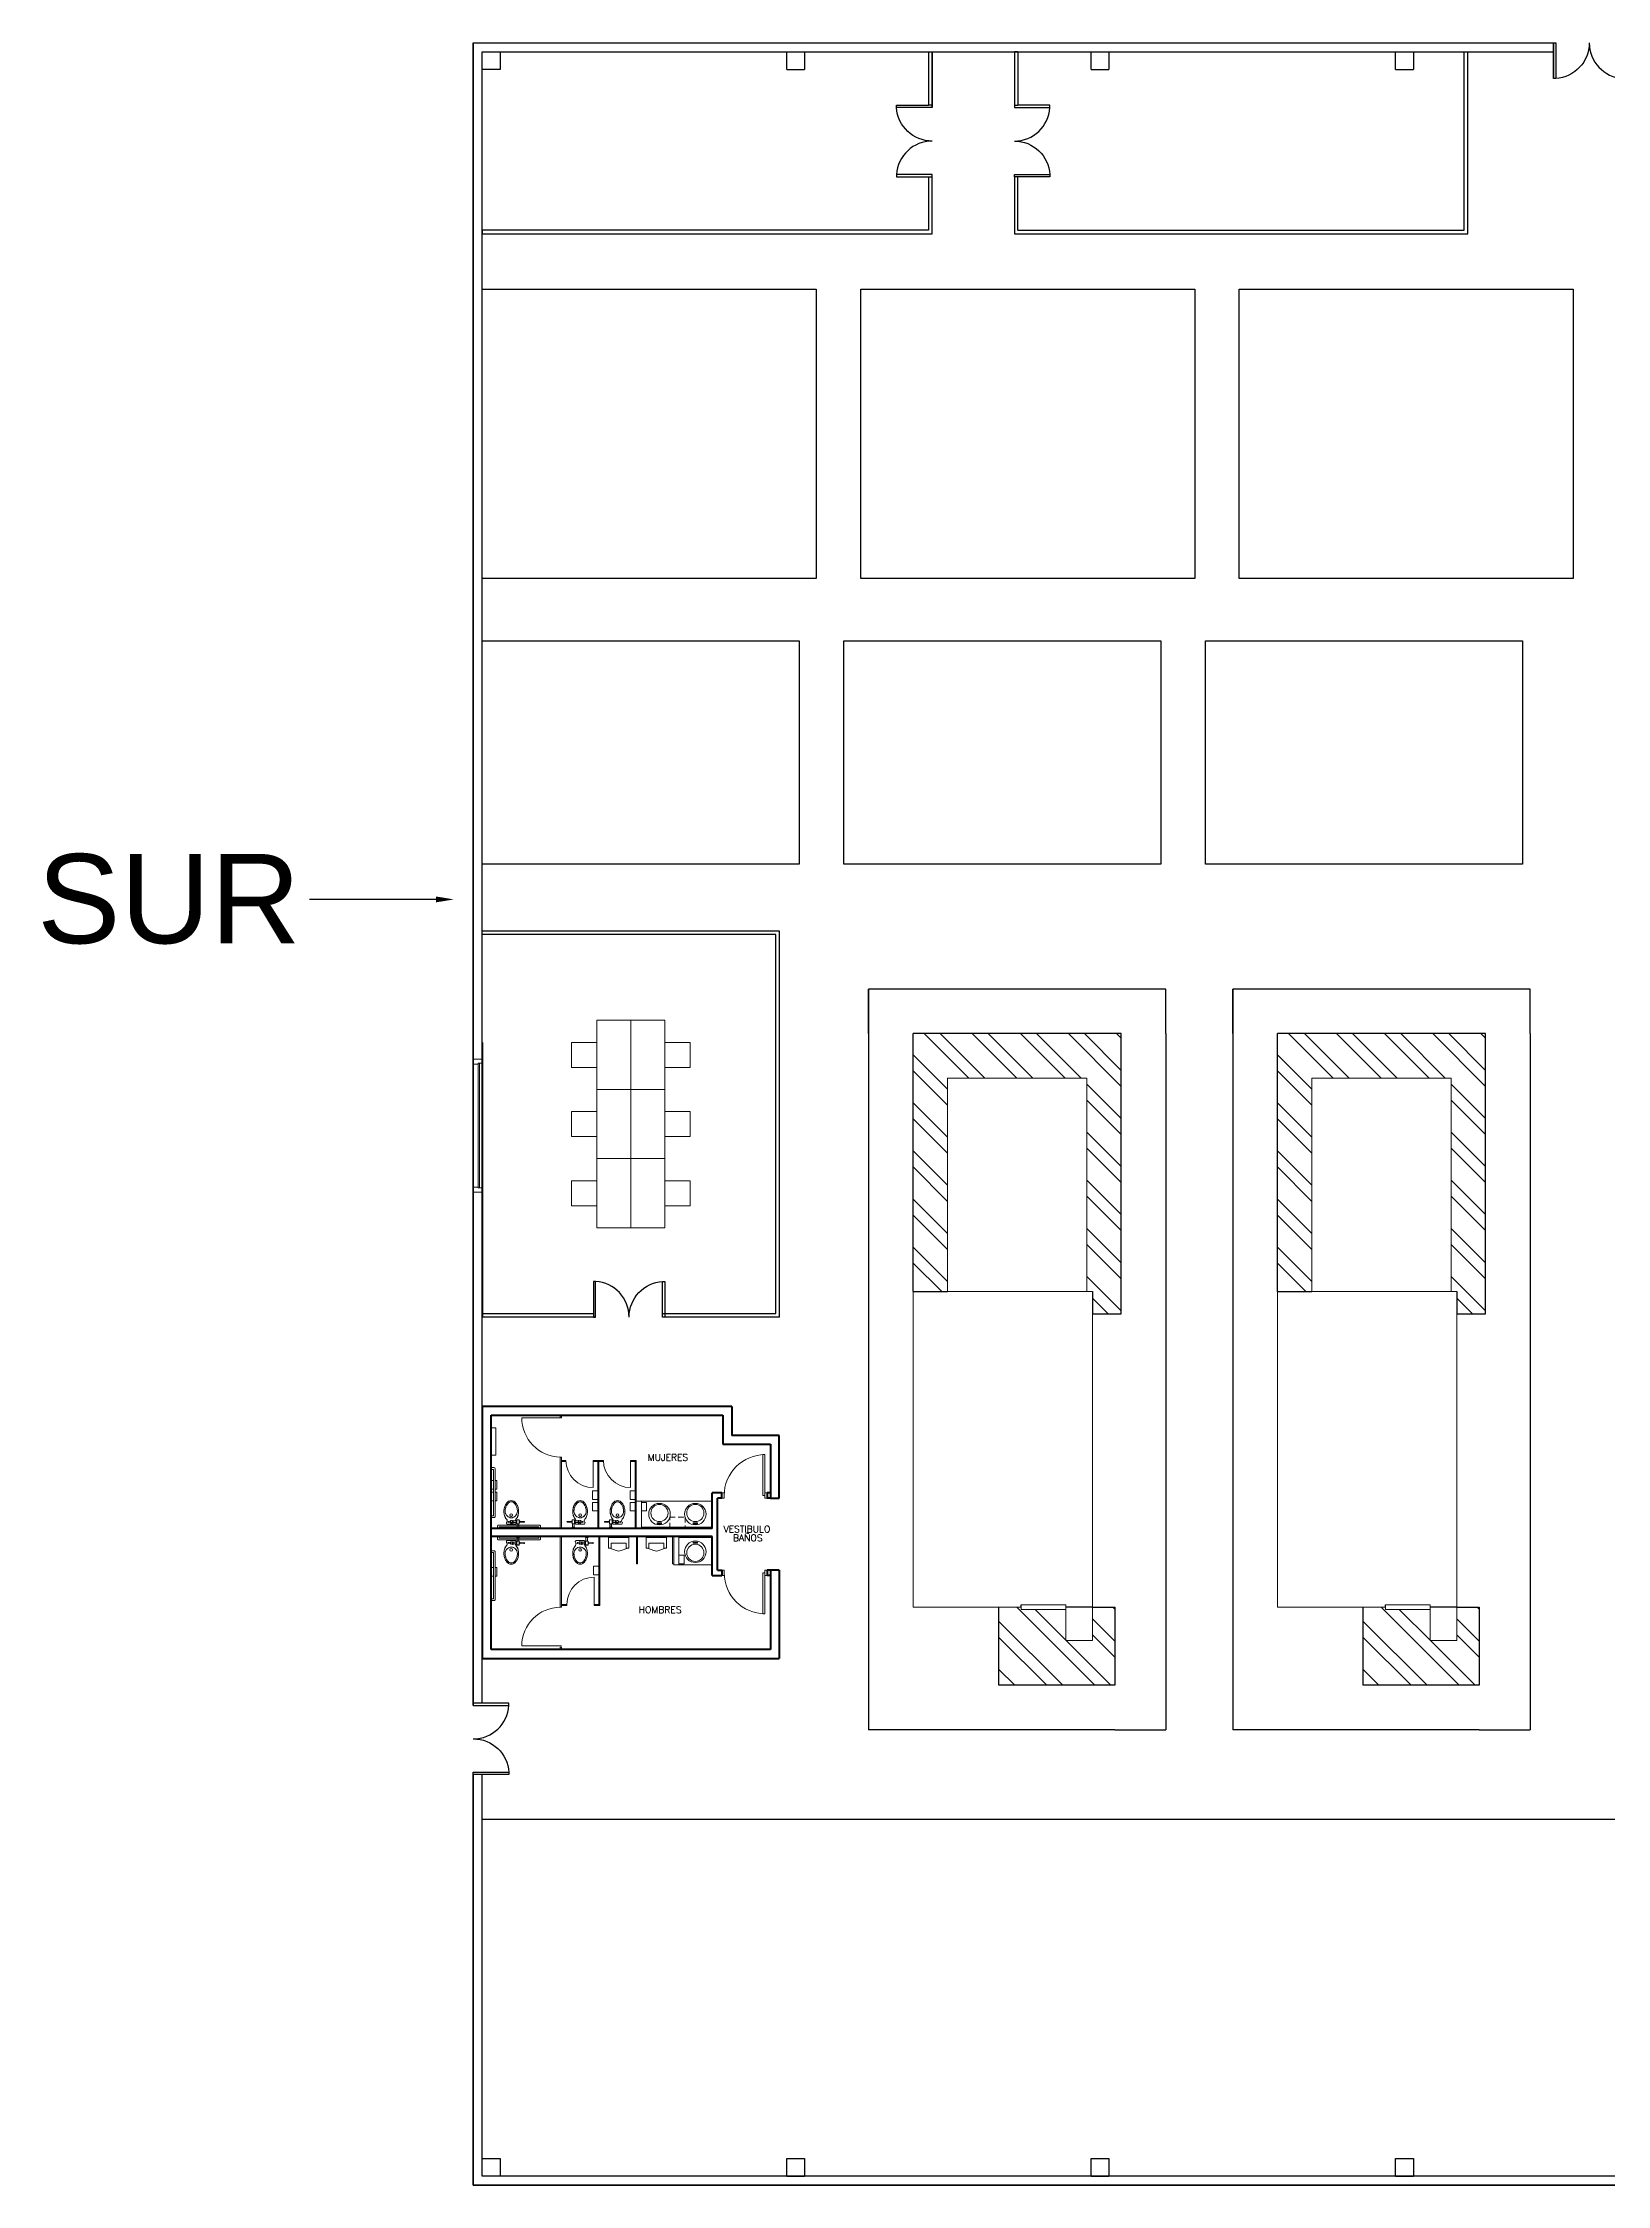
# Model space of a CAD drawing. Header units: millimetres. Extents: x 1559 to 2843, y 2495 to 3457.
# Drawn here: x 1776.8 to 2127.2, y 2943.7 to 3423.7 of the extents above; entities that cross this region are included whole.
import ezdxf
from ezdxf import colors
from ezdxf.entities.mleader import LeaderData, LeaderLine
from ezdxf.math import Vec2, Vec3

# ---------------------------------------------------------------- set-up
doc = ezdxf.new("R2010")
doc.units = ezdxf.units.MM
doc.linetypes.add('CONTINUA', pattern=[0])
doc.linetypes.add('HIDDEN2', pattern=[0.1875, 0.125, -0.0625])
for name, color, linetype, lineweight in [('A-MOBILIARIO FIJO', 23, 'Continuous', 5), ('A-MUROS', 51, 'Continuous', 40), ('A-PUERTAS', 31, 'Continuous', 13), ('A-TEXTO AREAS', 253, 'Continuous', 15)]:
    doc.layers.add(name, color=color, linetype=linetype, lineweight=lineweight)
doc.layers.add('CARPINTERIA', color=255, linetype='Continuous')
doc.layers.add('PUERTAS', color=7, linetype='Continuous')
doc.styles.add('LETREOS', font='simplex8.shx', dxfattribs={"height": 0.15})
doc.styles.get("Standard").update_dxf_attribs({"font": 'arial.ttf'})
pattern_1 = [(135, (24244.762, -20459.0645), (-5.3881537, -5.3881537), []), (135, (24244.762, -20455.4724), (-5.3881537, -5.3881537), [])]
pattern_2 = [(135, (24326.362, -20459.0645), (-5.3881537, -5.3881537), []), (135, (24326.362, -20455.4724), (-5.3881537, -5.3881537), [])]

# ---------------------------------------------------------------- blocks, each defined once
blk = doc.blocks.new('AG131')
for p, q in [((0.03, -0.5), (0.03, 0.5)), ((0.03, 0.5), (0.83, 0.5)), ((0.83, 0.37), (0.45, 0.37)), ((0.45, 0.37), (0.45, -0.37)), ((0.83, 0.5), (0.83, 0.37)), ((0.83, 0.44), (1, 0.12)), ((0.03, -0.5), (0.83, -0.5)), ((0.83, -0.37), (0.45, -0.37)), ((0.83, -0.44), (1, -0.12)), ((0.83, -0.5), (0.83, -0.37))]:
    blk.add_line(p, q)
blk.add_arc((0.78, 0), 0.25, 331.833, 28.167)
blk = doc.blocks.new('A1138DA', base_point=(8, 4.5))
for p, q in [((8.1, 4.6), (8.05, 4.6)), ((8.05, 4.6), (8.05, 4.4)), ((8.05, 4.4), (8.1, 4.4)), ((8.1, 4.4), (8.1, 4.6))]:
    blk.add_line(p, q)
for centre, radius in [((8.5, 4.5), 0.5), ((8.55, 4.5), 0.4)]:
    blk.add_circle(centre, radius)
blk = doc.blocks.new('37int 12')
at = {"layer": 'A-PUERTAS', "linetype": 'ByBlock'}
for points in [[(323.652, 21.756), (323.703, 21.756), (323.703, 21.873), (323.652, 21.873)], [(323.754, 21.815), (323.754, 20.9), (323.703, 20.9), (323.703, 21.815)], [(324.618, 21.756), (324.668, 21.756), (324.668, 21.873), (324.618, 21.873)]]:
    blk.add_lwpolyline(points, close=True, dxfattribs=at)
blk.add_arc((323.703, 21.815), 0.914, 270, 0, dxfattribs=at)
blk = doc.blocks.new('inodoro baño publico')
at = {"layer": 'A-MOBILIARIO FIJO', "ltscale": 0.001}
for p, q in [((-0.169, 0.066), (-0.169, -0.011)), ((-0.168, 0.066), (-0.168, -0.011)), ((-0.166, 0.079), (-0.166, 0.066)), ((-0.134, 0.079), (-0.134, 0.066)), ((-0.132, 0.066), (-0.132, -0.011)), ((-0.131, 0.066), (-0.131, -0.011)), ((-0.085, 0), (0.085, 0)), ((-0.294, -0.055), (-0.294, -0.055)), ((-0.189, -0.05), (-0.284, -0.045)), ((-0.189, -0.052), (-0.284, -0.047)), ((-0.189, -0.058), (-0.284, -0.063)), ((-0.189, -0.06), (-0.284, -0.065)), ((-0.122, -0.04), (-0.108, -0.04)), ((-0.122, -0.071), (-0.108, -0.071)), ((-0.044, -0.036), (-0.108, -0.036)), ((-0.044, -0.074), (-0.108, -0.074)), ((-0.093, -0.079), (-0.093, -0.074)), ((-0.092, -0.079), (-0.092, -0.074)), ((-0.085, -0.001), (0.085, -0.001)), ((-0.044, -0.04), (-0.03, -0.04)), ((-0.044, -0.071), (-0.03, -0.071)), ((0.001, -0.036), (-0.03, -0.036)), ((0.001, -0.074), (-0.03, -0.074)), ((0.092, -0.079), (0.092, -0.071)), ((0.093, -0.079), (0.093, -0.071))]:
    blk.add_line(p, q, dxfattribs=at)
for points in [[(-0.112, 0.094), (-0.188, 0.094), (-0.188, 0.081), (-0.112, 0.081), (-0.112, 0.094)], [(-0.122, 0.079), (-0.178, 0.079), (-0.178, 0.066), (-0.122, 0.066), (-0.122, 0.079)], [(-0.178, -0.036), (-0.189, -0.036), (-0.189, -0.074), (-0.178, -0.074), (-0.178, -0.036)], [(-0.122, -0.011), (-0.178, -0.011), (-0.178, -0.099), (-0.122, -0.099), (-0.122, -0.011)], [(-0.122, -0.027), (-0.122, -0.084), (-0.108, -0.084), (-0.108, -0.027), (-0.122, -0.027)], [(-0.044, -0.027), (-0.044, -0.084), (-0.03, -0.084), (-0.03, -0.027), (-0.044, -0.027)]]:
    blk.add_lwpolyline(points, dxfattribs=at)
for points in [[(-0.113, 0.093), (-0.187, 0.093), (-0.187, 0.082), (-0.113, 0.082)], [(-0.123, 0.078), (-0.177, 0.078), (-0.177, 0.067), (-0.123, 0.067)], [(-0.179, -0.037), (-0.188, -0.037), (-0.188, -0.073), (-0.179, -0.073)], [(-0.123, -0.012), (-0.177, -0.012), (-0.177, -0.098), (-0.123, -0.098)], [(-0.121, -0.028), (-0.121, -0.083), (-0.109, -0.083), (-0.109, -0.028)], [(-0.043, -0.028), (-0.043, -0.083), (-0.031, -0.083), (-0.031, -0.028)]]:
    blk.add_lwpolyline(points, close=True, dxfattribs=at)
for centre, radius in [((0.001, -0.206), 0.0298), ((0.001, -0.206), 0.0288), ((0.058, -0.052), 0.0096)]:
    blk.add_circle(centre, radius, dxfattribs=at)
for centre, radius, start, end in [((-0.085, -0.025), 0.025, 90, 184.6199), ((-0.284, -0.055), 0.01, 88.5679, 180), ((-0.284, -0.055), 0.01, 180, 271.4321), ((-0.284, -0.055), 0.008, 88.5679, 180), ((-0.284, -0.055), 0.008, 180, 271.4321), ((0.194, -0.291), 0.359, 164.4287, 180.0082), ((0.127, -0.291), 0.292, 180, 197.2579), ((0.194, -0.291), 0.358, 164.4287, 180.0082), ((0.127, -0.291), 0.291, 180, 197.2579), ((0.065, -0.262), 0.227, 138.7035, 162.7421), ((0.118, -0.304), 0.28, 195.3318, 212.9791), ((0.065, -0.262), 0.226, 138.7035, 162.7421), ((0.118, -0.304), 0.279, 195.3318, 212.9791), ((0.017, -0.291), 0.155, 157.3484, 179.9533), ((0.127, -0.291), 0.265, 180, 197.2579), ((0.017, -0.291), 0.154, 157.3484, 179.9533), ((0.127, -0.291), 0.264, 180, 197.2579), ((-0.011, -0.28), 0.124, 132.3178, 157.1642), ((0.119, -0.303), 0.253, 195.098, 212.5016), ((-0.011, -0.28), 0.123, 132.3178, 157.1642), ((0.119, -0.303), 0.252, 195.098, 212.5016), ((0.06, -0.342), 0.21, 212.7314, 234.9862), ((0.06, -0.342), 0.209, 212.7314, 234.9862), ((-0.085, -0.025), 0.024, 90, 184.6199), ((-0.085, -0.025), 0.025, 202.092, 206.9055), ((-0.143, -0.079), 0.05, 318.7035, 360), ((-0.143, -0.079), 0.051, 318.7035, 360), ((-0.004, -0.272), 0.124, 110.3998, 137.0732), ((0.06, -0.342), 0.183, 212.0544, 233.9659), ((-0.004, -0.272), 0.123, 110.3998, 137.0732), ((0.06, -0.342), 0.182, 212.0544, 233.9659), ((0, -0.242), 0.0977, 90, 118.9112), ((0, -0.242), 0.0967, 90, 118.9112), ((0.001, -0.055), 0.0288, 221.2951, 138.7049), ((0, -0.242), 0.0977, 61.0888, 90), ((0, -0.242), 0.0967, 61.0888, 90), ((0.001, -0.055), 0.019, 270, 90), ((0.004, -0.272), 0.124, 42.9268, 69.6002), ((0.004, -0.272), 0.123, 42.9268, 69.6002), ((-0.06, -0.342), 0.182, 306.0341, 327.9456), ((-0.06, -0.342), 0.183, 306.0341, 327.9456), ((-0.06, -0.342), 0.209, 305.0138, 327.2686), ((-0.06, -0.342), 0.21, 305.0138, 327.2686), ((0.085, -0.025), 0.025, 319.4189, 90), ((0.085, -0.025), 0.024, 319.4189, 90), ((0.139, -0.071), 0.0471, 139.4189, 179.0898), ((0.143, -0.079), 0.051, 180, 221.2965), ((0.139, -0.071), 0.0461, 139.4189, 179.0898), ((0.143, -0.079), 0.05, 180, 221.2965), ((0.011, -0.28), 0.123, 22.8358, 47.6822), ((-0.119, -0.303), 0.252, 327.4984, 344.902), ((0.011, -0.28), 0.124, 22.8358, 47.6822), ((-0.119, -0.303), 0.253, 327.4984, 344.902), ((-0.065, -0.262), 0.226, 17.2579, 41.2965), ((-0.065, -0.262), 0.227, 17.2579, 41.2965), ((-0.118, -0.304), 0.279, 327.0209, 344.6682), ((-0.118, -0.304), 0.28, 327.0209, 344.6682), ((-0.017, -0.291), 0.154, 0.0467, 22.6516), ((-0.127, -0.291), 0.264, 342.7421, 360), ((-0.017, -0.291), 0.155, 0.0467, 22.6516), ((-0.127, -0.291), 0.265, 342.7421, 360), ((-0.194, -0.291), 0.358, 359.9918, 15.5713), ((-0.127, -0.291), 0.291, 342.7421, 360), ((-0.194, -0.291), 0.359, 359.9918, 15.5713), ((-0.127, -0.291), 0.292, 342.7421, 360), ((0, -0.405), 0.125, 241.0888, 270), ((0, -0.405), 0.124, 241.0888, 270), ((0, -0.405), 0.0967, 241.0888, 270), ((0, -0.405), 0.0977, 241.0888, 270), ((0, -0.405), 0.0967, 270, 298.9112), ((0, -0.405), 0.0977, 270, 298.9112), ((0, -0.405), 0.124, 270, 298.9112), ((0, -0.405), 0.125, 270, 298.9112)]:
    blk.add_arc(centre, radius, start, end, dxfattribs=at)
blk = doc.blocks.new('bn07')
at = {"layer": 'A-MOBILIARIO FIJO'}
for p, q in [((2.407, 5.93), (1.543, 5.93)), ((2.407, 5.964), (2.407, 5.93)), ((2.432, 5.964), (2.407, 5.964)), ((2.432, 5.93), (2.407, 5.93)), ((2.432, 5.964), (2.432, 5.93)), ((2.407, 5.047), (2.407, 3.448)), ((2.432, 5.047), (2.407, 5.047)), ((2.432, 5.047), (2.432, 3.448)), ((2.432, 4.973), (2.534, 4.973)), ((2.432, 4.973), (2.432, 4.948)), ((2.432, 4.948), (2.534, 4.948)), ((2.534, 4.973), (2.534, 4.948)), ((3.143, 4.973), (3.143, 4.948)), ((3.143, 4.973), (3.372, 4.973)), ((3.143, 4.973), (3.143, 4.364)), ((3.143, 4.948), (3.372, 4.948)), ((3.245, 4.948), (3.245, 3.448)), ((3.245, 4.948), (3.27, 4.948)), ((3.27, 4.948), (3.27, 3.448)), ((3.372, 4.973), (3.372, 4.948)), ((3.982, 4.973), (3.982, 4.948)), ((3.982, 4.973), (4.109, 4.973)), ((3.982, 4.973), (3.982, 4.364)), ((3.982, 4.948), (4.109, 4.948)), ((4.109, 4.948), (4.109, 4.973)), ((4.226, 4.059), (5.807, 4.059)), ((4.34, 4.033), (4.34, 3.839)), ((2.407, 1.681), (2.407, 3.27)), ((2.432, 1.681), (2.432, 3.27)), ((3.267, 1.747), (3.267, 3.27)), ((3.293, 1.747), (3.293, 3.27)), ((4.113, 2.655), (4.113, 3.27)), ((4.138, 2.655), (4.138, 3.27)), ((4.922, 3.27), (4.922, 2.655)), ((4.138, 2.655), (4.113, 2.655)), ((4.922, 2.655), (4.947, 2.655)), ((5.065, 2.636), (5.807, 2.636)), ((5.179, 2.85), (5.179, 2.656)), ((3.166, 1.747), (3.166, 2.357)), ((2.432, 1.681), (2.407, 1.681)), ((2.432, 1.747), (2.556, 1.747)), ((2.432, 1.722), (2.432, 1.747)), ((2.432, 1.722), (2.556, 1.722)), ((2.556, 1.722), (2.556, 1.747)), ((3.166, 1.722), (3.166, 1.747)), ((3.166, 1.747), (3.293, 1.747)), ((3.166, 1.722), (3.293, 1.722)), ((3.267, 1.747), (3.293, 1.747)), ((3.293, 1.722), (3.293, 1.747)), ((2.407, 0.817), (1.543, 0.817)), ((2.432, 0.817), (2.407, 0.817)), ((2.432, 0.79), (2.407, 0.79)), ((2.407, 0.734), (2.407, 0.79)), ((2.407, 0.734), (2.432, 0.734)), ((2.432, 0.734), (2.432, 0.79))]:
    blk.add_line(p, q, dxfattribs=at)
at = {"layer": 'A-MOBILIARIO FIJO', "linetype": 'ByBlock'}
for p, q in [((0.959, 5.702), (0.858, 5.702)), ((0.959, 5.093), (0.959, 5.702)), ((0.959, 5.093), (0.858, 5.093))]:
    blk.add_line(p, q, dxfattribs=at)
at = {"layer": 'A-MOBILIARIO FIJO', "linetype": 'Continuous'}
for p, q in [((4.947, 2.636), (4.947, 3.269)), ((5.065, 3.269), (5.065, 2.636)), ((5.065, 2.636), (4.947, 2.636))]:
    blk.add_line(p, q, dxfattribs=at)
at = {"layer": 'A-MOBILIARIO FIJO'}
for points in [[(0.87, 3.693), (0.921, 3.693, 0.414214), (0.946, 3.718), (0.946, 4.785, 0.414214), (0.921, 4.811), (0.87, 4.811)], [(0.997, 3.449), (0.997, 3.5, -0.414214), (1.023, 3.525), (1.937, 3.525, -0.414214), (1.962, 3.5), (1.962, 3.449)], [(0.997, 3.449), (0.997, 3.5, -0.414214), (1.023, 3.525), (1.937, 3.525, -0.414214), (1.962, 3.5), (1.962, 3.449)], [(0.87, 2.948), (0.921, 2.948, -0.414214), (0.946, 2.922), (0.946, 1.856, -0.414214), (0.921, 1.83), (0.87, 1.83)], [(0.997, 3.27), (0.997, 3.22, 0.414214), (1.023, 3.194), (1.937, 3.194, 0.414214), (1.962, 3.22), (1.962, 3.27)]]:
    blk.add_lwpolyline(points, format="xyb", dxfattribs=at)
blk.add_lwpolyline([(4.109, 4.948), (4.083, 4.948), (4.083, 3.456), (4.109, 3.456)], close=True, dxfattribs=at)
for points in [[(0.87, 3.731), (0.908, 3.731), (0.908, 4.772), (0.87, 4.772)], [(0.908, 4.525), (0.871, 4.525)], [(0.871, 4.331), (0.908, 4.331)], [(0.946, 4.331), (0.985, 4.331), (0.985, 4.525), (0.946, 4.525)], [(0.908, 4.263), (0.871, 4.263)], [(0.871, 4.068), (0.908, 4.068)], [(0.946, 4.068), (0.985, 4.068), (0.985, 4.263), (0.946, 4.263)], [(3.245, 4.093), (3.131, 4.093), (3.131, 4.288), (3.245, 4.288)], [(3.245, 4.093), (3.131, 4.093), (3.131, 4.288), (3.245, 4.288)], [(3.245, 3.839), (3.131, 3.839), (3.131, 4.033), (3.245, 4.033)], [(3.245, 3.839), (3.131, 3.839), (3.131, 4.033), (3.245, 4.033)], [(4.083, 4.093), (3.969, 4.093), (3.969, 4.288), (4.083, 4.288)], [(4.083, 3.839), (3.969, 3.839), (3.969, 4.033), (4.083, 4.033)], [(4.34, 3.839), (4.226, 3.839), (4.226, 4.033), (4.34, 4.033)], [(4.34, 3.839), (4.226, 3.839), (4.226, 4.033), (4.34, 4.033)], [(1.035, 3.449), (1.035, 3.487), (1.924, 3.487), (1.924, 3.449)], [(1.035, 3.449), (1.035, 3.487), (1.924, 3.487), (1.924, 3.449)], [(0.87, 2.91), (0.908, 2.91), (0.908, 1.868), (0.87, 1.868)], [(1.035, 3.27), (1.035, 3.232), (1.924, 3.232), (1.924, 3.27)], [(0.871, 2.573), (0.908, 2.573)], [(0.946, 2.573), (0.985, 2.573), (0.985, 2.378), (0.946, 2.378)], [(3.267, 2.602), (3.153, 2.602), (3.153, 2.408), (3.267, 2.408)], [(3.267, 2.602), (3.153, 2.602), (3.153, 2.408), (3.267, 2.408)], [(5.179, 2.656), (5.065, 2.656), (5.065, 2.85), (5.179, 2.85)], [(5.179, 2.656), (5.065, 2.656), (5.065, 2.85), (5.179, 2.85)], [(0.908, 2.378), (0.871, 2.378)]]:
    blk.add_lwpolyline(points, dxfattribs=at)
at = {"layer": 'A-MOBILIARIO FIJO', "linetype": 'Continuous'}
blk.add_lwpolyline([(4.109, 4.059), (4.226, 4.059), (4.226, 3.449), (4.109, 3.449)], close=True, dxfattribs=at)
at = {"layer": 'A-MOBILIARIO FIJO', "linetype": 'ByBlock'}
for points in [[(5.807, 3.449), (5.807, 3.475), (4.226, 3.475), (4.226, 3.449)], [(5.807, 3.269), (5.807, 3.244), (5.065, 3.244), (5.065, 3.269)]]:
    blk.add_lwpolyline(points, dxfattribs=at)
at = {"layer": 'A-MOBILIARIO FIJO', "linetype": 'HIDDEN2'}
blk.add_lwpolyline([(4.858, 3.449), (4.858, 3.703), (5.201, 3.703), (5.201, 3.449)], close=True, dxfattribs=at)
at = {"layer": 'A-MOBILIARIO FIJO'}
for centre, radius, start, end in [((2.423, 5.927), 0.88, 179.8201, 268.9299), ((3.143, 4.973), 0.61, 180, 270), ((3.982, 4.973), 0.61, 180, 270), ((3.166, 1.747), 0.61, 90, 180), ((2.407, 0.817), 0.864, 90, 180)]:
    blk.add_arc(centre, radius, start, end, dxfattribs=at)
at = {"layer": 'A-MUROS', "linetype": 'Continuous'}
for p, q in [((6.249, 6.184), (0.658, 6.184)), ((0.658, 6.184), (0.658, 0.534)), ((0.858, 0.734), (0.858, 5.984)), ((0.858, 5.984), (6.049, 5.984)), ((6.049, 5.984), (6.049, 5.333)), ((6.249, 6.184), (6.249, 5.533)), ((6.049, 5.333), (7.112, 5.333)), ((7.312, 5.533), (6.249, 5.533)), ((7.112, 5.333), (7.112, 4.13)), ((7.312, 4.13), (7.312, 5.533)), ((5.807, 3.449), (5.807, 4.248)), ((6.026, 4.248), (5.807, 4.248)), ((5.925, 2.511), (5.925, 4.13)), ((6.026, 4.13), (5.925, 4.13)), ((6.026, 4.13), (6.026, 4.248)), ((7.042, 4.248), (7.042, 4.13)), ((7.112, 4.248), (7.042, 4.248)), ((7.112, 4.13), (7.312, 4.13)), ((5.807, 3.448), (0.858, 3.448)), ((5.807, 3.27), (0.858, 3.27)), ((5.807, 2.393), (5.807, 3.269)), ((5.925, 2.511), (6.026, 2.511)), ((6.026, 2.511), (6.026, 2.393)), ((7.112, 2.511), (7.042, 2.511)), ((7.042, 2.511), (7.042, 2.393)), ((7.312, 2.511), (7.112, 2.511)), ((7.112, 2.511), (7.112, 0.734)), ((5.807, 2.393), (6.026, 2.393)), ((7.112, 2.393), (7.042, 2.393)), ((0.658, 0.534), (7.312, 0.534)), ((7.112, 0.734), (0.858, 0.734))]:
    blk.add_line(p, q, dxfattribs=at)
at = {"layer": 'A-MUROS'}
blk.add_line((7.312, 2.511), (7.312, 0.534), dxfattribs=at)
at = {"layer": 'A-MUROS', "linetype": 'Continuous'}
blk.add_lwpolyline([(7.112, 4.13), (7.042, 4.13)], dxfattribs=at)
at = {"layer": 'A-MOBILIARIO FIJO', "rotation": 180}
blk.add_blockref('inodoro baño publico', (1.308, 3.542), dxfattribs=at)
at = {"layer": 'A-MOBILIARIO FIJO', "xscale": -1, "rotation": 180}
for p in [(2.85, 3.542), (3.688, 3.542)]:
    blk.add_blockref('inodoro baño publico', p, dxfattribs=at)
at = {"layer": 'A-MOBILIARIO FIJO', "extrusion": (0, 0, -1), "xscale": 0.4826000000014119, "yscale": 0.4826000000014119, "zscale": -0.4826}
for p, rotation in [((-4.628, 3.528), 90), ((-5.431, 3.167), 270)]:
    blk.add_blockref('A1138DA', p, dxfattribs=dict(at, rotation=rotation))
at = {"layer": 'A-MOBILIARIO FIJO'}
for name, p, xscale, yscale, zscale, rotation in [('A1138DA', (5.431, 3.528), 0.4826000000014119, 0.4826000000014119, 0.4826000000014119, 90), ('AG131', (3.715, 3.256), 0.3047999999969306, 0.4572000000030129, 0.6096, 270), ('AG131', (4.56, 3.256), 0.3047999999969306, 0.4572000000030129, 0.6096, 270)]:
    blk.add_blockref(name, p, dxfattribs=dict(at, xscale=xscale, yscale=yscale, zscale=zscale, rotation=rotation))
at = {"layer": 'A-MOBILIARIO FIJO', "xscale": -1}
for p in [(1.308, 3.176), (2.85, 3.176)]:
    blk.add_blockref('inodoro baño publico', p, dxfattribs=at)
at = {"layer": 'A-PUERTAS', "linetype": 'ByBlock', "rotation": 179.999999999987}
blk.add_blockref('37int 12', (330.695, 26.003), dxfattribs=at)
at = {"layer": 'A-PUERTAS', "linetype": 'ByBlock', "extrusion": (0, 0, -1), "zscale": -0.9999999999999998}
blk.add_blockref('37int 12', (-330.695, -19.363), dxfattribs=at)
at = {"layer": 'A-TEXTO AREAS', "linetype": 'ByBlock', "style": 'LETREOS'}
for s, p in [('MUJERES', (4.365, 4.966)), ('VESTIBULO', (6.062, 3.359)), ('BAÑOS', (6.275, 3.162)), ('HOMBRES', (4.165, 1.552))]:
    blk.add_text(s, height=0.15, dxfattribs=at).set_placement(p)
blk = doc.blocks.new('puerta corredor')
at = {"layer": 'PUERTAS', "color": 7, "lineweight": 5}
for p, q in [((1081.33, 1709.67, 4.66), (1081.9, 1709.67, 4.66)), ((1081.33, 1709.34, 4.66), (1081.65, 1709.34, 4.66)), ((1081.33, 1701.38, 4.66), (1081.33, 1709.34, 4.66)), ((1081.65, 1709.34, 4.66), (1081.65, 1701.38, 4.66)), ((1081.72, 1701.32, 4.66), (1081.72, 1709.41, 4.66)), ((1081.9, 1709.41, 4.66), (1081.9, 1701.32, 4.66)), ((1081.65, 1701.38, 4.66), (1081.33, 1701.38, 4.66)), ((1081.33, 1701.38, 4.66), (1081.33, 1701.05, 4.66)), ((1081.33, 1701.05, 4.66), (1081.9, 1701.05, 4.66)), ((1081.65, 1701.32, 4.66), (1081.65, 1701.38, 4.66)), ((1081.9, 1701.32, 4.66), (1081.65, 1701.32, 4.66)), ((1081.9, 1701.05, 4.66), (1081.9, 1701.32, 4.66))]:
    blk.add_line(p, q, dxfattribs=at)
blk = doc.blocks.new('Puerta garaje')
at = {"layer": 'PUERTAS', "color": 7, "lineweight": 5}
for p, q in [((1081.33, 1709.67, 4.66), (1081.33, 1709.34, 4.66)), ((1081.65, 1709.34, 4.66), (1081.65, 1709.41, 4.66)), ((1081.9, 1709.41, 4.66), (1081.65, 1709.41, 4.66)), ((1081.9, 1709.67, 4.66), (1081.9, 1709.41, 4.66))]:
    blk.add_line(p, q, dxfattribs=at)
at = {"layer": 'PUERTAS', "color": 250, "lineweight": 5}
blk.add_blockref('puerta corredor', (0, 0), dxfattribs=at)

msp = doc.modelspace()

# ---------------------------------------------------------------- hatches: boundary and pattern name
h = msp.add_hatch()
h.set_pattern_fill('ANSI32', color=256, scale=0.8, angle=90)
h.set_pattern_definition(pattern_1)
h.paths.add_polyline_path([(2018.33, 3201.66), (1971.73, 3201.66), (1971.73, 3143.86), (1979.43, 3143.86), (1979.43, 3191.66), (2010.63, 3191.66), (2010.63, 3143.86), (2011.93, 3143.86), (2011.93, 3138.86), (2016.93, 3138.86), (2018.33, 3138.86)])
h = msp.add_hatch()
h.set_pattern_fill('ANSI32', color=256, scale=0.8, angle=90)
h.set_pattern_definition(pattern_2)
h.paths.add_polyline_path([(2099.93, 3201.66), (2053.33, 3201.66), (2053.33, 3143.86), (2061.03, 3143.86), (2061.03, 3191.66), (2092.23, 3191.66), (2092.23, 3143.86), (2093.53, 3143.86), (2093.53, 3138.86), (2098.53, 3138.86), (2099.93, 3138.86)])
h = msp.add_hatch()
h.set_pattern_fill('ANSI32', color=256, scale=0.8, angle=90)
h.set_pattern_definition(pattern_1)
h.paths.add_polyline_path([(1990.93, 3055.66), (2016.93, 3055.66), (2016.93, 3073.16), (2011.93, 3073.16), (2011.93, 3065.66), (2005.93, 3065.66), (2005.93, 3072.66), (1995.93, 3072.66), (1995.93, 3073.16), (1990.93, 3073.16)])
h = msp.add_hatch()
h.set_pattern_fill('ANSI32', color=256, scale=0.8, angle=90)
h.set_pattern_definition(pattern_2)
h.paths.add_polyline_path([(2072.53, 3055.66), (2098.53, 3055.66), (2098.53, 3073.16), (2093.53, 3073.16), (2093.53, 3065.66), (2087.53, 3065.66), (2087.53, 3072.66), (2077.53, 3072.66), (2077.53, 3073.16), (2072.53, 3073.16)])

# ---------------------------------------------------------------- linework, layer by layer
for p, q in [((1873.19, 3423.66), (1873.19, 3421.66)), ((1873.19, 3423.66), (2115.19, 3423.66)), ((1873.19, 3423.66), (1873.19, 3051.66)), ((2115.19, 3423.66), (2115.19, 3415.68)), ((1875.19, 3421.66), (1975.19, 3421.66)), ((1943.39, 3417.66), (1943.39, 3421.66)), ((1943.39, 3421.66), (1947.39, 3421.66)), ((1943.39, 3417.66), (1947.39, 3417.66)), ((1947.39, 3421.66), (1947.39, 3417.66)), ((1975.19, 3421.66), (1975.19, 3409.66)), ((1975.19, 3421.66), (1995.19, 3421.66)), ((1975.99, 3409.16), (1975.99, 3421.66)), ((1975.99, 3421.66), (1975.99, 3409.66)), ((1995.19, 3421.66), (1994.39, 3421.66)), ((1994.39, 3421.66), (1994.39, 3409.16)), ((1994.39, 3421.66), (1994.39, 3409.66)), ((1995.19, 3421.66), (1995.19, 3409.66)), ((2011.59, 3417.66), (2011.59, 3421.66)), ((2011.59, 3421.66), (2015.59, 3421.66)), ((2011.59, 3417.66), (2015.59, 3417.66)), ((2015.59, 3421.66), (2015.59, 3417.66)), ((2079.79, 3417.66), (2079.79, 3421.66)), ((2079.79, 3421.66), (2083.79, 3421.66)), ((2079.79, 3417.66), (2083.79, 3417.66)), ((2083.79, 3421.66), (2083.79, 3417.66)), ((2095.19, 3381.66), (2095.19, 3421.66)), ((2095.99, 3380.86), (2095.99, 3421.66)), ((1975.99, 3409.66), (1975.19, 3409.66)), ((1994.39, 3409.66), (1995.19, 3409.66)), ((1996.39, 3409.66), (1995.19, 3409.66)), ((1973.99, 3393.66), (1975.99, 3393.66)), ((1975.19, 3393.66), (1975.19, 3381.66)), ((1975.99, 3380.86), (1975.99, 3394.16)), ((1994.39, 3393.66), (1994.39, 3380.86)), ((1995.19, 3381.66), (1995.19, 3393.66)), ((1975.19, 3381.66), (1875.19, 3381.66)), ((1875.19, 3381.66), (1875.19, 3380.86)), ((1875.19, 3380.86), (1975.99, 3380.86)), ((1994.39, 3380.86), (2095.19, 3380.86)), ((1995.19, 3381.66), (2095.19, 3381.66)), ((2095.19, 3380.86), (2095.99, 3380.86)), ((1875.19, 3303.66), (1875.19, 3368.46)), ((1875.19, 3368.46), (1939.99, 3368.46)), ((1939.99, 3368.46), (1949.99, 3368.46)), ((1949.99, 3368.46), (1949.99, 3303.66)), ((1959.99, 3303.66), (1959.99, 3368.46)), ((1959.99, 3368.46), (2024.79, 3368.46)), ((2024.79, 3368.46), (2034.79, 3368.46)), ((2034.79, 3368.46), (2034.79, 3303.66)), ((2044.79, 3303.66), (2044.79, 3368.46)), ((2044.79, 3368.46), (2109.59, 3368.46)), ((2109.59, 3368.46), (2119.59, 3368.46)), ((2119.59, 3368.46), (2119.59, 3303.66)), ((1895.19, 3303.66), (1875.19, 3303.66)), ((1949.99, 3303.66), (1895.19, 3303.66)), ((1979.99, 3303.66), (1959.99, 3303.66)), ((2034.79, 3303.66), (1979.99, 3303.66)), ((2064.79, 3303.66), (2044.79, 3303.66)), ((2119.59, 3303.66), (2064.79, 3303.66)), ((1875.19, 3239.66), (1875.19, 3289.66)), ((1875.19, 3289.66), (1946.19, 3289.66)), ((1946.19, 3289.66), (1946.19, 3239.66)), ((1956.19, 3239.66), (1956.19, 3289.66)), ((1956.19, 3289.66), (2027.19, 3289.66)), ((2027.19, 3289.66), (2027.19, 3239.66)), ((2037.19, 3239.66), (2037.19, 3289.66)), ((2037.19, 3289.66), (2108.19, 3289.66)), ((2108.19, 3289.66), (2108.19, 3239.66)), ((1946.19, 3239.66), (1875.19, 3239.66)), ((1966.19, 3239.66), (1956.19, 3239.66)), ((2027.19, 3239.66), (1966.19, 3239.66)), ((2047.19, 3239.66), (2037.19, 3239.66)), ((2108.19, 3239.66), (2047.19, 3239.66)), ((1941.79, 3224.66), (1875.19, 3224.66)), ((1875.19, 3199.71), (1875.19, 3224.66)), ((1916.09, 3224.66), (1875.19, 3224.66)), ((1940.99, 3223.86), (1875.19, 3223.86)), ((1940.99, 3138.96), (1940.99, 3223.86)), ((1941.79, 3138.16), (1941.79, 3224.66)), ((1941.79, 3199.71), (1941.79, 3224.66)), ((2028.33, 3211.66), (1961.73, 3211.66)), ((1961.73, 3201.66), (1961.73, 3211.66)), ((1961.73, 3211.66), (1961.73, 3045.66)), ((2028.33, 3201.66), (2028.33, 3211.66)), ((2109.93, 3211.66), (2043.33, 3211.66)), ((2043.33, 3201.66), (2043.33, 3211.66)), ((2043.33, 3211.66), (2043.33, 3045.66)), ((2109.93, 3201.66), (2109.93, 3211.66)), ((2018.33, 3201.66), (1971.73, 3201.66)), ((1971.73, 3143.86), (1971.73, 3201.66)), ((2018.33, 3138.86), (2018.33, 3201.66)), ((2028.33, 3201.66), (2028.33, 3045.66)), ((2099.93, 3201.66), (2053.33, 3201.66)), ((2053.33, 3143.86), (2053.33, 3201.66)), ((2099.93, 3138.86), (2099.93, 3201.66)), ((2109.93, 3201.66), (2109.93, 3045.66)), ((1873.19, 3138.16), (1873.19, 3166.16)), ((1900.09, 3140.16), (1900.09, 3138.96)), ((1971.73, 3143.86), (1979.43, 3143.86)), ((2011.93, 3143.86), (2011.93, 3138.86)), ((2053.33, 3143.86), (2061.03, 3143.86)), ((2093.53, 3143.86), (2093.53, 3138.86)), ((1875.19, 3138.16), (1875.19, 3138.96)), ((1875.19, 3138.96), (1900.09, 3138.96)), ((1875.19, 3138.96), (1900.09, 3138.96)), ((1875.19, 3118.16), (1875.19, 3138.16)), ((1900.59, 3138.16), (1875.19, 3138.16)), ((1900.09, 3138.96), (1900.09, 3138.16)), ((1915.59, 3138.96), (1940.99, 3138.96)), ((1941.79, 3138.16), (1915.59, 3138.16)), ((2011.93, 3138.86), (2016.93, 3138.86)), ((2016.93, 3138.86), (2018.33, 3138.86)), ((2093.53, 3138.86), (2098.53, 3138.86)), ((2098.53, 3138.86), (2099.93, 3138.86)), ((1990.93, 3055.66), (1990.93, 3073.16)), ((1995.93, 3073.16), (1995.93, 3073.66)), ((2011.93, 3073.16), (2005.93, 3073.16)), ((2011.93, 3073.16), (2016.93, 3073.16)), ((2016.93, 3073.16), (2016.93, 3055.66)), ((2072.53, 3055.66), (2072.53, 3073.16)), ((2077.53, 3073.16), (2077.53, 3073.66)), ((2093.53, 3073.16), (2087.53, 3073.16)), ((2093.53, 3073.16), (2098.53, 3073.16)), ((2098.53, 3073.16), (2098.53, 3055.66)), ((1875.19, 3051.66), (1875.19, 3061.66)), ((2016.93, 3055.66), (1990.93, 3055.66)), ((2098.53, 3055.66), (2072.53, 3055.66)), ((2016.93, 3045.66), (1961.73, 3045.66)), ((2016.93, 3045.66), (2028.33, 3045.66)), ((2098.53, 3045.66), (2043.33, 3045.66)), ((2098.53, 3045.66), (2109.93, 3045.66)), ((1875.19, 3035.66), (1873.19, 3035.66)), ((1873.19, 3035.66), (1873.19, 2943.66)), ((1875.19, 3025.66), (1875.19, 3035.66)), ((1875.19, 2945.66), (1875.19, 3025.66)), ((1875.19, 3025.66), (2155.19, 3025.66)), ((1875.19, 3025.66), (2155.19, 3025.66)), ((1943.39, 2945.66), (1943.39, 2949.66)), ((1943.39, 2949.66), (1947.39, 2949.66)), ((1947.39, 2949.66), (1947.39, 2945.66)), ((2011.59, 2945.66), (2011.59, 2949.66)), ((2011.59, 2949.66), (2015.59, 2949.66)), ((2015.59, 2949.66), (2015.59, 2945.66)), ((2079.79, 2945.66), (2079.79, 2949.66)), ((2079.79, 2949.66), (2083.79, 2949.66)), ((2083.79, 2949.66), (2083.79, 2945.66)), ((1873.19, 2943.66), (2165.69, 2943.66)), ((1943.39, 2945.66), (1947.39, 2945.66)), ((2011.59, 2945.66), (2015.59, 2945.66)), ((2079.79, 2945.66), (2083.79, 2945.66))]:
    msp.add_line(p, q)
for points in [[(1873.19, 3051.16), (1873.19, 3423.66)], [(1875.19, 3051.66), (1875.19, 3421.66), (2115.19, 3421.66)], [(2165.69, 2943.66), (1873.19, 2943.66), (1873.19, 3036.16)], [(2165.19, 2945.66), (1875.19, 2945.66), (1875.19, 3035.66)]]:
    msp.add_lwpolyline(points)
for points in [[(1875.19, 3421.66), (1879.19, 3421.66), (1879.19, 3417.66), (1875.19, 3417.66)], [(1875.19, 2949.66), (1879.19, 2949.66), (1879.19, 2945.66), (1875.19, 2945.66)]]:
    msp.add_lwpolyline(points, close=True)
at = {"layer": 'A-MOBILIARIO FIJO'}
for p, q in [((1900.89, 3204.66), (1900.89, 3199.71)), ((1916.09, 3204.66), (1916.09, 3199.71)), ((1900.89, 3199.71), (1895.19, 3199.71)), ((1895.19, 3199.71), (1895.19, 3194.11)), ((1916.09, 3199.71), (1921.79, 3199.71)), ((1921.79, 3199.71), (1921.79, 3194.11)), ((1895.19, 3194.11), (1900.89, 3194.11)), ((1921.79, 3194.11), (1916.09, 3194.11)), ((1900.89, 3189.16), (1900.89, 3173.66)), ((1900.89, 3189.16), (1900.89, 3184.21)), ((1979.43, 3143.86), (1979.43, 3191.66)), ((1979.43, 3191.66), (2010.63, 3191.66)), ((2010.63, 3191.66), (2010.63, 3143.86)), ((2061.03, 3143.86), (2061.03, 3191.66)), ((2061.03, 3191.66), (2092.23, 3191.66)), ((2092.23, 3191.66), (2092.23, 3143.86)), ((1900.89, 3184.21), (1895.19, 3184.21)), ((1895.19, 3184.21), (1895.19, 3178.61)), ((1916.09, 3184.21), (1921.79, 3184.21)), ((1921.79, 3184.21), (1921.79, 3178.61)), ((1895.19, 3178.61), (1900.89, 3178.61)), ((1921.79, 3178.61), (1916.09, 3178.61)), ((1900.89, 3173.66), (1908.49, 3173.66)), ((1900.89, 3173.66), (1900.89, 3158.16)), ((1900.89, 3173.66), (1900.89, 3168.71)), ((1900.89, 3168.71), (1895.19, 3168.71)), ((1895.19, 3168.71), (1895.19, 3163.11)), ((1916.09, 3168.71), (1921.79, 3168.71)), ((1921.79, 3168.71), (1921.79, 3163.11)), ((1895.19, 3163.11), (1900.89, 3163.11)), ((1921.79, 3163.11), (1916.09, 3163.11)), ((1900.89, 3158.16), (1908.49, 3158.16)), ((1995.93, 3073.66), (2005.93, 3073.66)), ((1995.93, 3072.66), (1995.93, 3073.66)), ((2005.93, 3072.66), (1995.93, 3072.66)), ((2005.93, 3073.66), (2005.93, 3072.66)), ((2005.93, 3073.16), (2005.93, 3065.66)), ((2011.93, 3065.66), (2011.93, 3073.87)), ((2077.53, 3073.66), (2087.53, 3073.66)), ((2077.53, 3072.66), (2077.53, 3073.66)), ((2087.53, 3072.66), (2077.53, 3072.66)), ((2087.53, 3073.66), (2087.53, 3072.66)), ((2087.53, 3073.16), (2087.53, 3065.66)), ((2093.53, 3065.66), (2093.53, 3073.87)), ((2005.93, 3065.66), (2011.93, 3065.66)), ((2087.53, 3065.66), (2093.53, 3065.66))]:
    msp.add_line(p, q, dxfattribs=at)
for points in [[(1908.49, 3204.66), (1908.49, 3189.16), (1900.89, 3189.16), (1900.89, 3204.66)], [(1916.09, 3204.66), (1916.09, 3189.16), (1908.49, 3189.16), (1908.49, 3204.66)], [(1916.09, 3189.16), (1916.09, 3173.66), (1908.49, 3173.66), (1908.49, 3189.16)], [(1916.09, 3173.66), (1916.09, 3158.16), (1908.49, 3158.16), (1908.49, 3173.66)]]:
    msp.add_lwpolyline(points, close=True, dxfattribs=at)
for points in [[(1995.93, 3073.16), (1971.73, 3073.16), (1971.73, 3143.86), (2011.93, 3143.86), (2011.93, 3073.16), (2005.93, 3073.16)], [(2077.53, 3073.16), (2053.33, 3073.16), (2053.33, 3143.86), (2093.53, 3143.86), (2093.53, 3073.16), (2087.53, 3073.16)]]:
    msp.add_lwpolyline(points, dxfattribs=at)
at = {"layer": 'A-MUROS'}
msp.add_line((1875.19, 3199.71), (1875.19, 3138.16), dxfattribs=at)
at = {"layer": 'CARPINTERIA'}
for points in [[(2123.19, 3423.66, -0.396012), (2115.69, 3415.68), (2115.19, 3415.68), (2115.19, 3423.66), (2115.69, 3423.66), (2115.69, 3415.68)], [(2123.19, 3423.66, 0.396012), (2130.69, 3415.68), (2131.19, 3415.68), (2131.19, 3423.66), (2130.69, 3423.66), (2130.69, 3415.68)], [(1975.99, 3401.66, -0.396012), (1968, 3409.16), (1968, 3409.66), (1975.19, 3409.66)], [(1994.39, 3401.66, 0.396012), (2002.37, 3409.16), (2002.37, 3409.66), (1996.39, 3409.66)], [(1975.99, 3401.66, 0.396012), (1968, 3394.16), (1968, 3393.66), (1973.99, 3393.66)], [(1994.39, 3401.66, -0.396012), (2002.37, 3394.16), (2002.37, 3393.66), (1994.39, 3393.66), (1994.39, 3394.16), (2002.37, 3394.16)], [(1908.09, 3138.16, 0.396012), (1900.59, 3146.14), (1900.09, 3146.14), (1900.09, 3140.16)], [(1908.09, 3138.16, -0.396012), (1915.59, 3146.14), (1916.09, 3146.14), (1916.09, 3138.16), (1915.59, 3138.16), (1915.59, 3146.14)], [(1873.19, 3043.66, 0.396012), (1881.17, 3051.16), (1881.17, 3051.66), (1873.19, 3051.66), (1873.19, 3051.16), (1881.17, 3051.16)], [(1873.19, 3043.66, -0.396012), (1881.17, 3036.16), (1881.17, 3035.66), (1875.19, 3035.66)]]:
    msp.add_lwpolyline(points, format="xyb", dxfattribs=at)
for points in [[(1975.99, 3409.66), (1975.99, 3409.16), (1968, 3409.16)], [(1994.39, 3409.66), (1994.39, 3409.16), (2002.37, 3409.16)], [(1975.99, 3393.66), (1975.99, 3394.16), (1968, 3394.16)], [(1900.09, 3138.16), (1900.59, 3138.16), (1900.59, 3146.14)], [(1873.19, 3035.66), (1873.19, 3036.16), (1881.17, 3036.16)]]:
    msp.add_lwpolyline(points, dxfattribs=at)

# ---------------------------------------------------------------- block references
at = {"xscale": 10, "yscale": 10, "zscale": 10}
msp.add_blockref('bn07', (1868.61, 3056.32), dxfattribs=at)
at = {"layer": 'PUERTAS', "color": 250, "linetype": 'CONTINUA', "lineweight": 5, "xscale": 3.45868802, "yscale": 3.45868802, "zscale": 3.45868802}
msp.add_blockref('Puerta garaje', (-1866.79, -2717.25), dxfattribs=at)

# ---------------------------------------------------------------- leaders
at = {"lineweight": 90}
ml = msp.add_multileader_mtext('Standard', dxfattribs=at)
ml.set_content('SUR', color=256)
ml.set_leader_properties()
ml.build(insert=Vec2(0, 0))
ctx = ml.context
ctx.base_point, ctx.char_height, ctx.plane_origin = Vec3(1775.09, 3231.74), 20, Vec3(1868.83, 3231.74)
ctx.text_align_type = 2
notes = []
notes.append((ctx, [(0, (1, 1, 0), (1844.47, 3231.74), (-1, 0), 8, [(0, [(1868.83, 3231.74)], 0, [])])]))
ctx.mtext.insert, ctx.mtext.alignment, ctx.mtext.flow_direction = Vec3(1834.47, 3241.91), 3, 5
for ctx, leaders in notes:
    for number, flags, end, landing, length, lines in leaders:
        leader = LeaderData()
        leader.index, (leader.has_last_leader_line, leader.has_dogleg_vector, leader.attachment_direction) = number, flags
        leader.last_leader_point, leader.dogleg_vector, leader.dogleg_length = Vec3(end), Vec3(landing), length
        for number, points, colour, breaks in lines:
            line = LeaderLine()
            line.index, line.vertices, line.color, line.breaks = number, Vec3.list(points), colors.encode_raw_color(colour), breaks
            leader.lines.append(line)
        ctx.leaders.append(leader)

doc.saveas('drawing.dxf')
